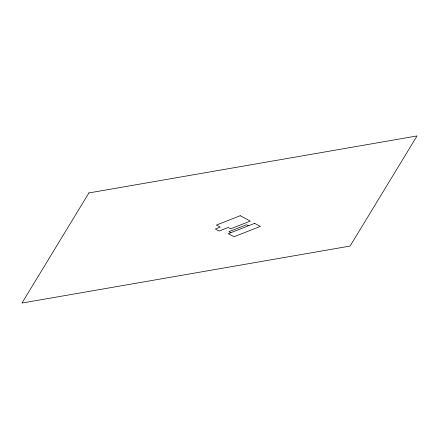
<?xml version="1.0" encoding="UTF-8"?>
<svg xmlns="http://www.w3.org/2000/svg" width="439" height="439" viewBox="0 0 439 439"><rect width="100%" height="100%" fill="white"/><g stroke="black" fill="none" stroke-linecap="round" stroke-linejoin="round"><path stroke-width="0.66" d="M248.507 225.761L246.592 224.752L228.917 231.688L230.832 232.697M88.897 192.94L21.95 303.058L350.092 246.065L417.05 135.942L88.897 192.94M240.193 215.736L216.411 225.075L220.23 227.1L215.346 229.015L219.171 231.04L228.192 227.495L230.662 228.801L250.312 221.086L240.193 215.736M254.615 223.363L228.291 233.696L234.047 236.736L260.371 226.403L254.615 223.363"/></g></svg>
